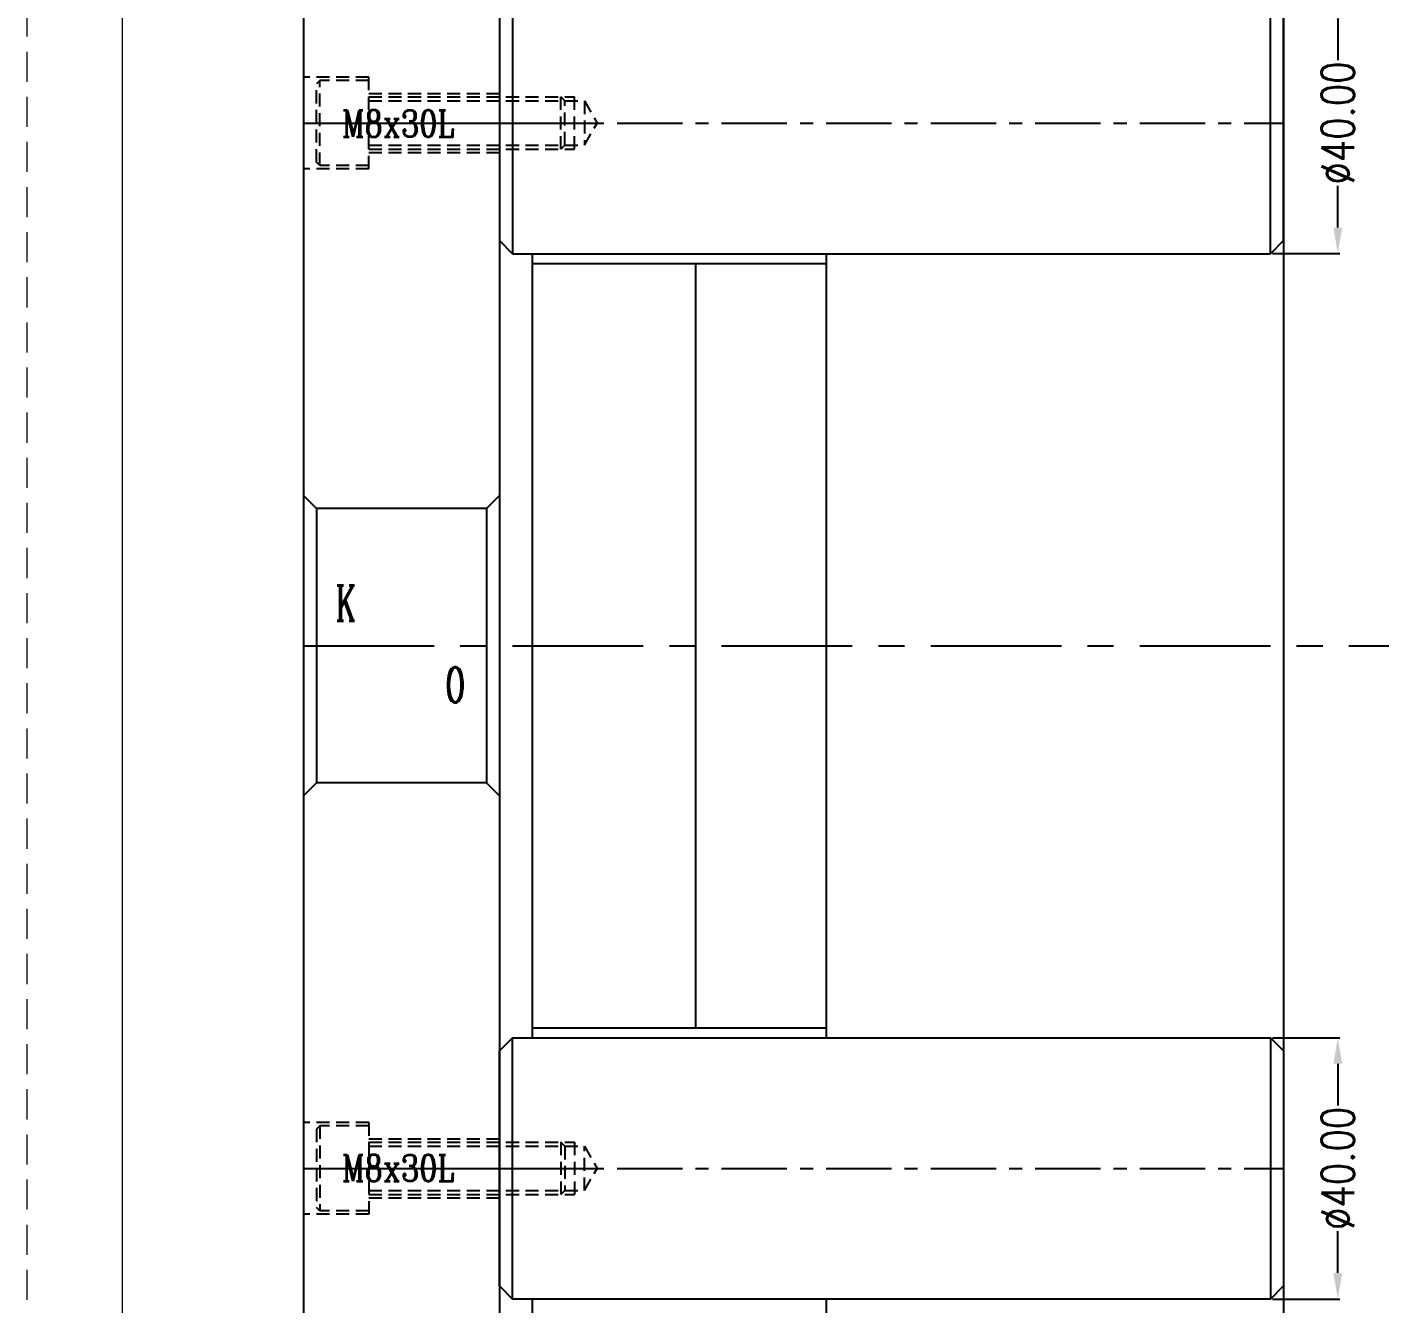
# Model space of a CAD drawing. Header units: millimetres. Extents: x 21466 to 22834, y -21631 to -20664.
# Drawn here: x 21465.5 to 21672.6, y -21031.3 to -20835.8 of the extents above; entities that cross this region are included whole.
import ezdxf

# ---------------------------------------------------------------- set-up
doc = ezdxf.new("R2010")
doc.units = ezdxf.units.MM
doc.header["$LTSCALE"] = 8
for name, pattern in [('CENTER', [2, 1.25, -0.25, 0.25, -0.25]), ('CENTER2', [1.125, 0.75, -0.125, 0.125, -0.125]), ('DASHED', [0.75, 0.5, -0.25]), ('HIDDEN', [0.375, 0.25, -0.125])]:
    doc.linetypes.add(name, pattern=pattern)
doc.layers.get('DEFPOINTS').update_dxf_attribs({"color": 6})
for name, color, linetype in [('CL', 1, 'Continuous'), ('SCREW', 52, 'HIDDEN'), ('SP', 3, 'Continuous')]:
    doc.layers.add(name, color=color, linetype=linetype)
doc.layers.add('dim', color=3, linetype='Continuous', lineweight=15)
doc.layers.add('MBOM-ASSIS-LAYER', color=71, linetype='Continuous', lineweight=9)
doc.styles.add('ROMANC', font='RomanC.ttf', dxfattribs={"width": 0.8, "height": 7})
doc.styles.get("Standard").update_dxf_attribs({"font": 'txt.shx', "width": 0.8, "bigfont": 'chineset.shx'})
doc.dimstyles.new('ISO-25', dxfattribs={"dimtxt": 5, "dimasz": 4, "dimexe": 0.3, "dimexo": 0.3, "dimtad": 0, "dimzin": 1, "dimdsep": 46, "dimtxsty": 'Standard', "dimcen": 0, "dimclrd": 3, "dimclre": 3, "dimclrt": 3, "dimazin": 0, "dimtfac": 1, "dimtofl": 0, "dimtmove": 0, "dimatfit": 0, "dimfxl": 0, "dimarcsym": 0})

# ---------------------------------------------------------------- blocks, each defined once
blk = doc.blocks.new('*D26408')
at = {"layer": 'DEFPOINTS', "color": 0}
for p in [(21655.84, -20990.53), (21666.15, -20990.53), (21655.84, -21030.53)]:
    blk.add_point(p, dxfattribs=at)
at = {"layer": 'dim', "color": 3, "lineweight": -2}
for p, q in [((21656.14, -20990.53), (21666.45, -20990.53)), ((21666.15, -20994.53), (21666.15, -21000.91)), ((21666.15, -21026.53), (21666.15, -21020.16)), ((21656.14, -21030.53), (21666.45, -21030.53))]:
    blk.add_line(p, q, dxfattribs=at)
at = {"layer": 'dim', "color": 3}
for points in [[(21666.82, -20994.53), (21665.48, -20994.53), (21666.15, -20990.53)], [(21665.48, -21026.53), (21666.82, -21026.53), (21666.15, -21030.53)]]:
    blk.add_solid(points, dxfattribs=at)
at = {"layer": 'dim', "color": 3, "insert": (21666.15, -21010.53), "char_height": 5, "attachment_point": 5, "rotation": 90}
blk.add_mtext('%%c40.00', dxfattribs=at)
blk = doc.blocks.new('20100617.142056')
at = {"layer": 'MBOM-ASSIS-LAYER', "linetype": 'DASHED'}
blk.add_line((-1189, 0), (-1189, 841), dxfattribs=at)
at = {"layer": 'MBOM-ASSIS-LAYER'}
blk.add_line((-1176.3, 12.7), (-1176.3, 828.3), dxfattribs=at)
blk = doc.blocks.new('*D27055')
at = {"layer": 'DEFPOINTS', "color": 0}
for p in [(21655.84, -20830.53), (21655.84, -20870.53), (21666.15, -20870.53)]:
    blk.add_point(p, dxfattribs=at)
at = {"layer": 'dim', "color": 3, "lineweight": -2}
for p, q in [((21656.14, -20830.53), (21666.45, -20830.53)), ((21666.15, -20834.53), (21666.15, -20840.91)), ((21666.15, -20866.53), (21666.15, -20860.16)), ((21656.14, -20870.53), (21666.45, -20870.53))]:
    blk.add_line(p, q, dxfattribs=at)
at = {"layer": 'dim', "color": 3}
for points in [[(21666.82, -20834.53), (21665.48, -20834.53), (21666.15, -20830.53)], [(21665.48, -20866.53), (21666.82, -20866.53), (21666.15, -20870.53)]]:
    blk.add_solid(points, dxfattribs=at)
at = {"layer": 'dim', "color": 3, "insert": (21666.15, -20850.53), "char_height": 5, "attachment_point": 5, "rotation": 90}
blk.add_mtext('%%c40.00', dxfattribs=at)

msp = doc.modelspace()

# ---------------------------------------------------------------- linework, layer by layer
for p, q in [((21507.836, -20732.532), (21507.836, -21128.532)), ((21537.836, -20732.532), (21537.836, -21128.532)), ((21657.836, -20785.032), (21657.836, -21128.532)), ((21542.836, -20870.532), (21542.836, -20990.532)), ((21587.836, -20870.532), (21587.836, -20990.532)), ((21542.836, -20872.032), (21587.836, -20872.032)), ((21567.836, -20872.032), (21567.836, -20989.032)), ((21542.836, -20989.032), (21587.836, -20989.032)), ((21542.836, -21030.532), (21542.836, -21128.532)), ((21587.836, -21030.532), (21587.836, -21128.532))]:
    msp.add_line(p, q)
at = {"linetype": 'HIDDEN'}
for p, q in [((21517.836, -20843.532), (21507.836, -20843.532)), ((21517.836, -20857.532), (21517.836, -20843.532)), ((21517.836, -20846.032), (21537.836, -20846.032)), ((21517.836, -20855.032), (21537.836, -20855.032)), ((21517.836, -20857.532), (21507.836, -20857.532)), ((21517.836, -21003.532), (21507.836, -21003.532)), ((21517.836, -21003.532), (21517.836, -21017.532)), ((21517.836, -21006.032), (21537.836, -21006.032)), ((21517.836, -21015.032), (21537.836, -21015.032)), ((21517.836, -21017.532), (21507.836, -21017.532))]:
    msp.add_line(p, q, dxfattribs=at)
at = {"color": 8, "linetype": 'Continuous'}
for p, q in [((21507.836, -20907.532), (21509.836, -20909.532)), ((21537.836, -20907.532), (21535.836, -20909.532)), ((21535.836, -20909.532), (21509.836, -20909.532)), ((21509.836, -20909.532), (21509.836, -20951.532)), ((21535.836, -20909.532), (21535.836, -20951.532)), ((21507.836, -20953.532), (21509.836, -20951.532)), ((21535.836, -20951.532), (21509.836, -20951.532)), ((21537.836, -20953.532), (21535.836, -20951.532))]:
    msp.add_line(p, q, dxfattribs=at)
at = {"layer": 'CL', "color": 7, "linetype": 'CENTER', "ltscale": 2}
msp.add_line((21507.836, -20930.532), (21918.836, -20930.532), dxfattribs=at)
at = {"layer": 'SCREW'}
for p, q in [((21510.336, -20844.032), (21509.836, -20844.532)), ((21509.836, -20856.532), (21509.836, -20844.532)), ((21510.336, -20857.032), (21510.336, -20844.032)), ((21517.836, -20844.032), (21510.336, -20844.032)), ((21517.836, -20846.532), (21549.336, -20846.532)), ((21517.836, -20847.157), (21550.836, -20847.157)), ((21547.211, -20854.532), (21547.211, -20846.532)), ((21547.836, -20847.157), (21547.211, -20846.532)), ((21547.836, -20853.907), (21547.836, -20847.157)), ((21549.336, -20854.532), (21549.336, -20846.532)), ((21550.836, -20847.157), (21552.785, -20850.532)), ((21550.836, -20847.157), (21550.836, -20853.907)), ((21550.836, -20853.907), (21552.785, -20850.532)), ((21517.836, -20853.907), (21550.836, -20853.907)), ((21547.836, -20853.907), (21547.211, -20854.532)), ((21517.836, -20854.532), (21549.336, -20854.532)), ((21510.336, -20857.032), (21509.836, -20856.532)), ((21517.836, -20857.032), (21510.336, -20857.032)), ((21510.336, -21004.032), (21509.836, -21004.532)), ((21509.836, -21004.532), (21509.836, -21016.532)), ((21510.336, -21004.032), (21510.336, -21017.032)), ((21517.836, -21004.032), (21510.336, -21004.032)), ((21517.836, -21006.532), (21549.336, -21006.532)), ((21517.836, -21007.157), (21550.836, -21007.157)), ((21547.211, -21006.532), (21547.211, -21014.532)), ((21547.836, -21007.157), (21547.211, -21006.532)), ((21547.836, -21007.157), (21547.836, -21013.907)), ((21549.336, -21006.532), (21549.336, -21014.532)), ((21550.836, -21007.157), (21552.785, -21010.532)), ((21550.836, -21013.907), (21550.836, -21007.157)), ((21550.836, -21013.907), (21552.785, -21010.532)), ((21517.836, -21013.907), (21550.836, -21013.907)), ((21517.836, -21014.532), (21549.336, -21014.532)), ((21547.836, -21013.907), (21547.211, -21014.532)), ((21510.336, -21017.032), (21509.836, -21016.532)), ((21517.836, -21017.032), (21510.336, -21017.032))]:
    msp.add_line(p, q, dxfattribs=at)
at = {"layer": 'SCREW', "linetype": 'CENTER2', "ltscale": 10}
for p, q in [((21507.836, -20850.532), (21552.785, -20850.532)), ((21507.836, -21010.532), (21552.785, -21010.532))]:
    msp.add_line(p, q, dxfattribs=at)
at = {"layer": 'SP'}
for p, q in [((21539.836, -20830.532), (21539.836, -20870.532)), ((21655.836, -20870.532), (21655.836, -20830.532)), ((21537.836, -20832.532), (21537.836, -20868.532)), ((21657.836, -20868.532), (21657.836, -20832.532)), ((21539.836, -20870.532), (21537.836, -20868.532)), ((21657.836, -20868.532), (21655.836, -20870.532)), ((21539.836, -20870.532), (21655.836, -20870.532)), ((21539.836, -20990.532), (21537.836, -20992.532)), ((21539.836, -20990.532), (21655.836, -20990.532)), ((21539.836, -21030.532), (21539.836, -20990.532)), ((21655.836, -20990.532), (21655.836, -21030.532)), ((21657.836, -20992.532), (21655.836, -20990.532)), ((21537.836, -21028.532), (21537.836, -20992.532)), ((21657.836, -20992.532), (21657.836, -21028.532)), ((21537.836, -21028.532), (21539.836, -21030.532)), ((21655.836, -21030.532), (21657.836, -21028.532)), ((21655.836, -21030.532), (21539.836, -21030.532))]:
    msp.add_line(p, q, dxfattribs=at)
at = {"layer": 'SP', "linetype": 'CENTER'}
for p, q in [((21507.836, -20850.532), (21657.836, -20850.532)), ((21507.836, -21010.532), (21657.836, -21010.532))]:
    msp.add_line(p, q, dxfattribs=at)

# ---------------------------------------------------------------- block references
at = {"layer": 'MBOM-ASSIS-LAYER', "xscale": 1.150852575445146, "yscale": 1.150852575445146, "zscale": 1.150852575445146}
msp.add_blockref('20100617.142056', (22833.894, -21631.404), dxfattribs=at)

# ---------------------------------------------------------------- texts
at = {"color": 8, "linetype": 'Continuous', "style": 'ROMANC', "width": 0.6}
for s, p in [('K', (21512.739, -20926.745)), ('O', (21529.547, -20939.242))]:
    msp.add_text(s, height=5.4, dxfattribs=at).set_placement(p)
at = {"layer": 'dim', "style": 'ROMANC', "width": 0.8}
for p in [(21513.704, -20852.629), (21513.704, -21012.5)]:
    msp.add_text('M8x30L', height=4.0648, dxfattribs=at).set_placement(p)

# ---------------------------------------------------------------- dimensions: what is measured, and where the dimension line sits
at = {"layer": 'dim'}
for base, p1, p2, angle, picture, middle in [((21666.15, -20870.532), (21655.836, -20830.532), (21655.836, -20870.532), 270, '*D27055', (21666.15, -20850.532)), ((21666.15, -20990.532), (21655.836, -21030.532), (21655.836, -20990.532), 90, '*D26408', (21666.15, -21010.532))]:
    dim = msp.add_linear_dim(base=base, p1=p1, p2=p2, angle=angle, text='%%c<>', dimstyle='ISO-25', dxfattribs=at)
    dim.commit()
    dim.dimension.update_dxf_attribs({"geometry": picture, "text_midpoint": middle, "dimtype": 160})

doc.saveas('drawing.dxf')
